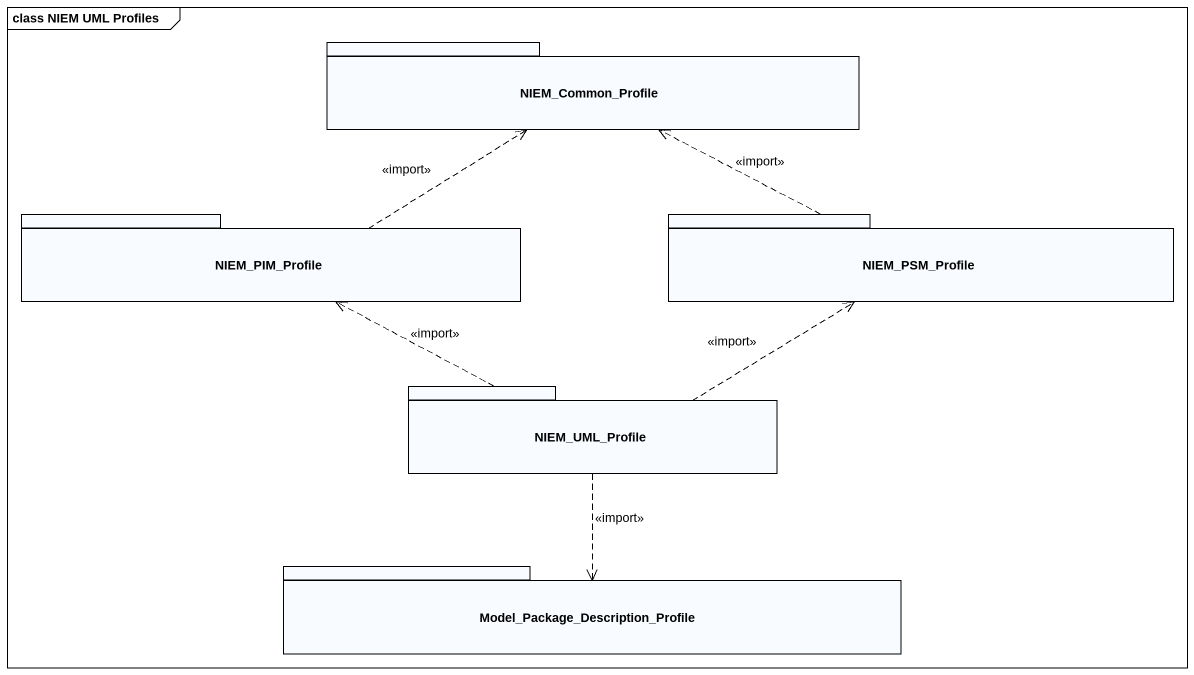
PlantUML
@startuml
mainframe class NIEM UML Profiles
package NIEM_Common_Profile {
}
package NIEM_PIM_Profile {
}
package NIEM_PSM_Profile {
}
package NIEM_UML_Profile {
}
package "Model_Package_Description_Profile" as Model_Package_Description {
}
NIEM_PIM_Profile .right.> NIEM_Common_Profile : <<import>>
NIEM_PSM_Profile .left.> NIEM_Common_Profile : <<import>>
NIEM_UML_Profile .left.> NIEM_PIM_Profile : <<import>>
NIEM_UML_Profile .right.> NIEM_PSM_Profile : <<import>>
NIEM_UML_Profile ..> Model_Package_Description : <<import>>
@enduml
